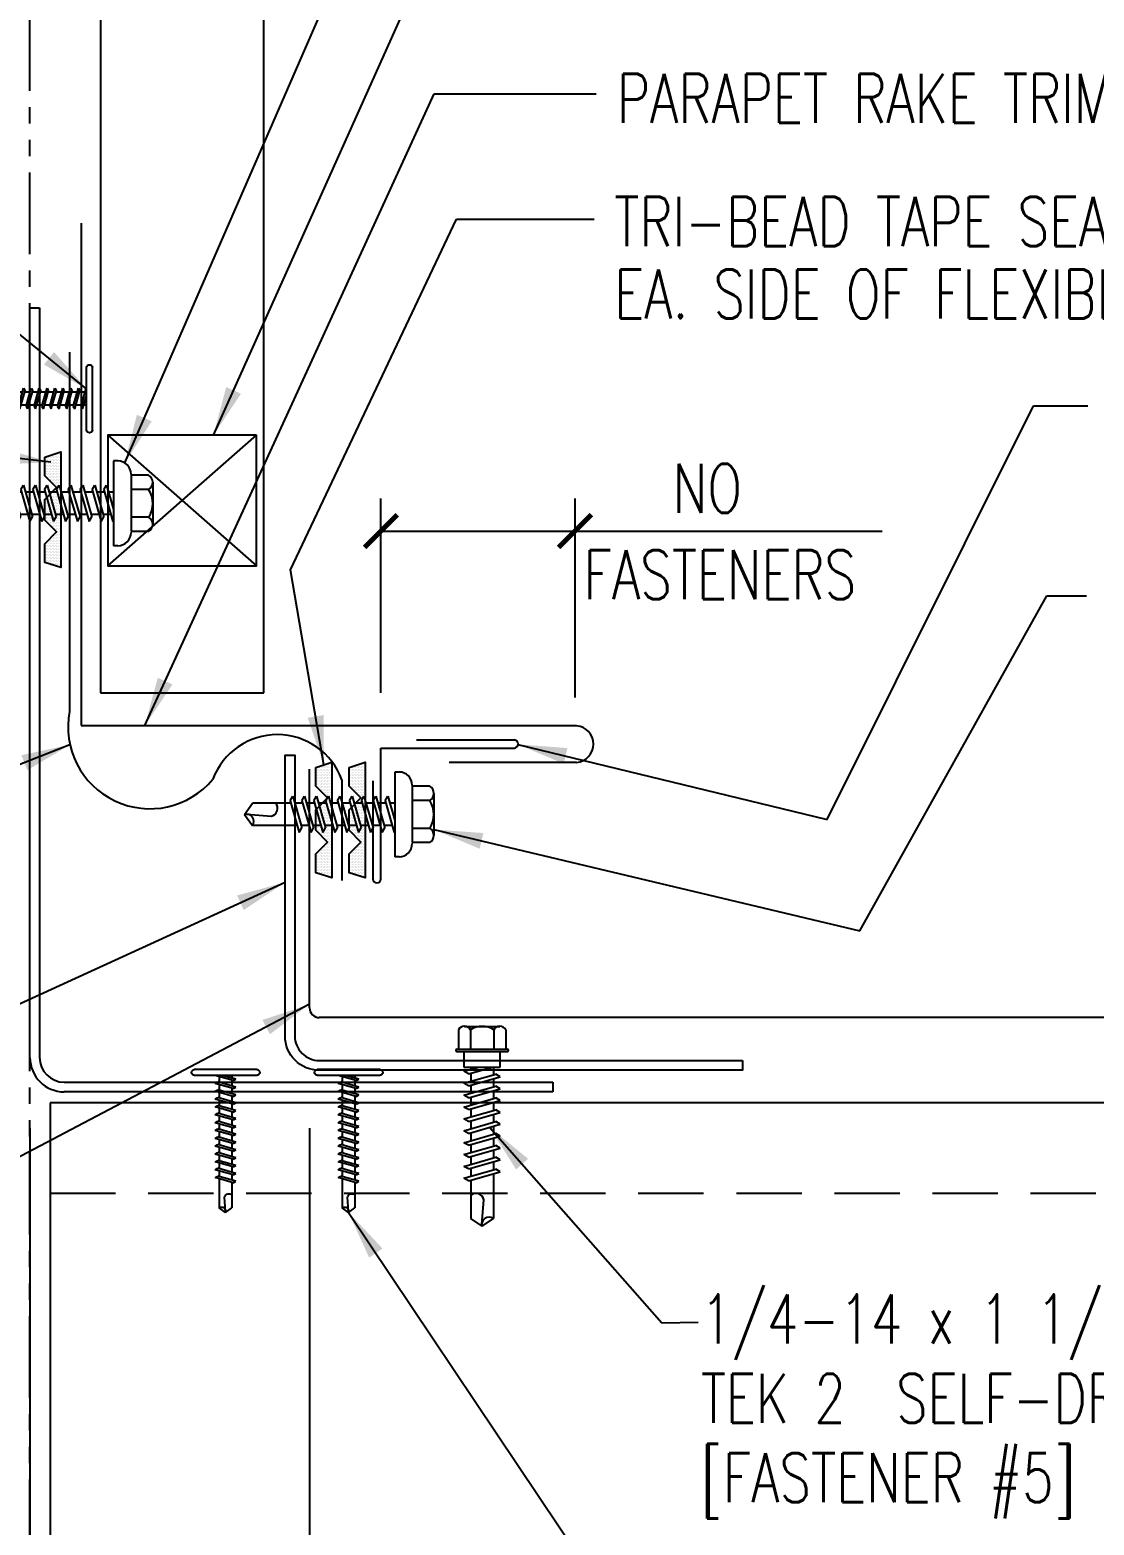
# Model space of a CAD drawing. Header units: inches. Extents: x 6.7 to 40.7, y 11.7 to 39.1.
# Drawn here: x 15.51 to 23.66, y 18.24 to 29.68 of the extents above; entities that cross this region are included whole.
import ezdxf

# ---------------------------------------------------------------- set-up
doc = ezdxf.new("R2010")
doc.units = ezdxf.units.IN
doc.header["$MEASUREMENT"] = 0
doc.linetypes.add('HIDDEN', pattern=[0.375, 0.25, -0.125])
doc.linetypes.add('PHANTOM', pattern=[2.5, 1.25, -0.25, 0.25, -0.25, 0.25, -0.25])
for name, color, linetype in [('CLO', 3, 'Continuous'), ('FASTENER', 9, 'Continuous'), ('MEMBRANE', 7, 'Continuous'), ('PANEL', 11, 'Continuous'), ('STLA', 10, 'Continuous'), ('TAPE', 8, 'Continuous'), ('TEXT', 2, 'Continuous'), ('TRIM', 6, 'Continuous')]:
    doc.layers.add(name, color=color, linetype=linetype)
doc.styles.add('TEXT1', font='ROMANS.shx', dxfattribs={"width": 0.75, "height": 0.375})
doc.dimstyles.new('DETAIL$7', dxfattribs={"dimscale": 4, "dimtxt": 0.09375, "dimasz": 0.09375, "dimexe": 0.0625, "dimexo": 0.125, "dimgap": 0.0625, "dimtad": 1, "dimdec": 4, "dimzin": 3, "dimdsep": 46, "dimlunit": 4, "dimtxsty": 'TEXT1', "dimblk": 'ARCHTICK', "dimcen": 0.0625, "dimclrd": 7, "dimclre": 7, "dimclrt": 2, "dimadec": 0, "dimazin": 0, "dimtfac": 0.59375, "dimtdec": 4, "dimtmove": 2, "dimatfit": 3, "dimfxl": 0, "dimfrac": 2, "dimtolj": 1, "dimtzin": 3, "dimarcsym": 0})

# ---------------------------------------------------------------- blocks, each defined once
blk = doc.blocks.new('*X2')
at = {"color": 0}
for p, q in [((-0.434, 0.135), (-0.434, 0.135)), ((-0.434, 0.123), (-0.434, 0.123)), ((-0.422, 0.141), (-0.422, 0.141)), ((-0.422, 0.129), (-0.422, 0.129)), ((-0.422, 0.117), (-0.422, 0.117)), ((-0.41, 0.135), (-0.41, 0.135)), ((-0.41, 0.123), (-0.41, 0.123)), ((-0.398, 0.141), (-0.398, 0.141)), ((-0.398, 0.129), (-0.398, 0.129)), ((-0.398, 0.117), (-0.398, 0.117)), ((-0.387, 0.135), (-0.387, 0.135)), ((-0.387, 0.123), (-0.387, 0.123)), ((-0.375, 0.141), (-0.375, 0.141)), ((-0.375, 0.129), (-0.375, 0.129)), ((-0.375, 0.117), (-0.375, 0.117)), ((-0.363, 0.135), (-0.363, 0.135)), ((-0.363, 0.123), (-0.363, 0.123)), ((-0.352, 0.141), (-0.352, 0.141)), ((-0.352, 0.129), (-0.352, 0.129)), ((-0.352, 0.117), (-0.352, 0.117)), ((-0.34, 0.135), (-0.34, 0.135)), ((-0.34, 0.123), (-0.34, 0.123)), ((-0.328, 0.141), (-0.328, 0.141)), ((-0.328, 0.129), (-0.328, 0.129)), ((-0.328, 0.117), (-0.328, 0.117)), ((-0.316, 0.135), (-0.316, 0.135)), ((-0.316, 0.123), (-0.316, 0.123)), ((-0.305, 0.141), (-0.305, 0.141)), ((-0.305, 0.129), (-0.305, 0.129)), ((-0.305, 0.117), (-0.305, 0.117)), ((-0.293, 0.135), (-0.293, 0.135)), ((-0.293, 0.123), (-0.293, 0.123)), ((-0.281, 0.141), (-0.281, 0.141)), ((-0.281, 0.129), (-0.281, 0.129)), ((-0.281, 0.117), (-0.281, 0.117)), ((-0.27, 0.135), (-0.27, 0.135)), ((-0.27, 0.123), (-0.27, 0.123)), ((-0.258, 0.141), (-0.258, 0.141)), ((-0.258, 0.129), (-0.258, 0.129)), ((-0.258, 0.117), (-0.258, 0.117)), ((-0.246, 0.135), (-0.246, 0.135)), ((-0.246, 0.123), (-0.246, 0.123)), ((-0.234, 0.141), (-0.234, 0.141)), ((-0.234, 0.129), (-0.234, 0.129)), ((-0.234, 0.117), (-0.234, 0.117)), ((-0.223, 0.135), (-0.223, 0.135)), ((-0.223, 0.123), (-0.223, 0.123)), ((-0.211, 0.141), (-0.211, 0.141)), ((-0.211, 0.129), (-0.211, 0.129)), ((-0.211, 0.117), (-0.211, 0.117)), ((-0.199, 0.135), (-0.199, 0.135)), ((-0.199, 0.123), (-0.199, 0.123)), ((-0.188, 0.141), (-0.188, 0.141)), ((-0.188, 0.129), (-0.188, 0.129)), ((-0.188, 0.117), (-0.188, 0.117)), ((-0.176, 0.135), (-0.176, 0.135)), ((-0.176, 0.123), (-0.176, 0.123)), ((-0.164, 0.141), (-0.164, 0.141)), ((-0.164, 0.129), (-0.164, 0.129)), ((-0.164, 0.117), (-0.164, 0.117)), ((-0.152, 0.135), (-0.152, 0.135)), ((-0.152, 0.123), (-0.152, 0.123)), ((-0.141, 0.141), (-0.141, 0.141)), ((-0.141, 0.129), (-0.141, 0.129)), ((-0.141, 0.117), (-0.141, 0.117)), ((-0.129, 0.135), (-0.129, 0.135)), ((-0.129, 0.123), (-0.129, 0.123)), ((-0.117, 0.141), (-0.117, 0.141)), ((-0.117, 0.129), (-0.117, 0.129)), ((-0.117, 0.117), (-0.117, 0.117)), ((-0.105, 0.135), (-0.105, 0.135)), ((-0.105, 0.123), (-0.105, 0.123)), ((-0.094, 0.141), (-0.094, 0.141)), ((-0.094, 0.129), (-0.094, 0.129)), ((-0.094, 0.117), (-0.094, 0.117)), ((-0.082, 0.135), (-0.082, 0.135)), ((-0.082, 0.123), (-0.082, 0.123)), ((-0.07, 0.141), (-0.07, 0.141)), ((-0.07, 0.129), (-0.07, 0.129)), ((-0.07, 0.117), (-0.07, 0.117)), ((-0.059, 0.135), (-0.059, 0.135)), ((-0.059, 0.123), (-0.059, 0.123)), ((-0.047, 0.141), (-0.047, 0.141)), ((-0.047, 0.129), (-0.047, 0.129)), ((-0.047, 0.117), (-0.047, 0.117)), ((-0.035, 0.135), (-0.035, 0.135)), ((-0.035, 0.123), (-0.035, 0.123)), ((-0.023, 0.141), (-0.023, 0.141)), ((-0.023, 0.129), (-0.023, 0.129)), ((-0.023, 0.117), (-0.023, 0.117)), ((-0.012, 0.135), (-0.012, 0.135)), ((-0.012, 0.123), (-0.012, 0.123)), ((0, 0.141), (0, 0.141)), ((0, 0.129), (0, 0.129)), ((0, 0.117), (0, 0.117)), ((0.012, 0.135), (0.012, 0.135)), ((0.012, 0.123), (0.012, 0.123)), ((0.023, 0.141), (0.023, 0.141)), ((0.023, 0.129), (0.023, 0.129)), ((0.023, 0.117), (0.023, 0.117)), ((0.035, 0.135), (0.035, 0.135)), ((0.035, 0.123), (0.035, 0.123)), ((0.047, 0.141), (0.047, 0.141)), ((0.047, 0.129), (0.047, 0.129)), ((0.047, 0.117), (0.047, 0.117)), ((0.059, 0.135), (0.059, 0.135)), ((0.059, 0.123), (0.059, 0.123)), ((0.07, 0.141), (0.07, 0.141)), ((0.07, 0.129), (0.07, 0.129)), ((0.07, 0.117), (0.07, 0.117)), ((0.082, 0.135), (0.082, 0.135)), ((0.082, 0.123), (0.082, 0.123)), ((0.094, 0.141), (0.094, 0.141)), ((0.094, 0.129), (0.094, 0.129)), ((0.094, 0.117), (0.094, 0.117)), ((0.105, 0.135), (0.105, 0.135)), ((0.105, 0.123), (0.105, 0.123)), ((0.117, 0.141), (0.117, 0.141)), ((0.117, 0.129), (0.117, 0.129)), ((0.117, 0.117), (0.117, 0.117)), ((0.129, 0.135), (0.129, 0.135)), ((0.129, 0.123), (0.129, 0.123)), ((0.141, 0.141), (0.141, 0.141)), ((0.141, 0.129), (0.141, 0.129)), ((0.141, 0.117), (0.141, 0.117)), ((0.152, 0.135), (0.152, 0.135)), ((0.152, 0.123), (0.152, 0.123)), ((0.164, 0.141), (0.164, 0.141)), ((0.164, 0.129), (0.164, 0.129)), ((0.164, 0.117), (0.164, 0.117)), ((0.176, 0.135), (0.176, 0.135)), ((0.176, 0.123), (0.176, 0.123)), ((0.188, 0.141), (0.188, 0.141)), ((0.188, 0.129), (0.188, 0.129)), ((0.188, 0.117), (0.188, 0.117)), ((0.199, 0.135), (0.199, 0.135)), ((0.199, 0.123), (0.199, 0.123)), ((0.211, 0.141), (0.211, 0.141)), ((0.211, 0.129), (0.211, 0.129)), ((0.211, 0.117), (0.211, 0.117)), ((0.223, 0.135), (0.223, 0.135)), ((0.223, 0.123), (0.223, 0.123)), ((0.234, 0.141), (0.234, 0.141)), ((0.234, 0.129), (0.234, 0.129)), ((0.234, 0.117), (0.234, 0.117)), ((0.246, 0.135), (0.246, 0.135)), ((0.246, 0.123), (0.246, 0.123)), ((0.258, 0.141), (0.258, 0.141)), ((0.258, 0.129), (0.258, 0.129)), ((0.258, 0.117), (0.258, 0.117)), ((0.27, 0.135), (0.27, 0.135)), ((0.27, 0.123), (0.27, 0.123)), ((0.281, 0.141), (0.281, 0.141)), ((0.281, 0.129), (0.281, 0.129)), ((0.281, 0.117), (0.281, 0.117)), ((0.293, 0.135), (0.293, 0.135)), ((0.293, 0.123), (0.293, 0.123)), ((0.305, 0.141), (0.305, 0.141)), ((0.305, 0.129), (0.305, 0.129)), ((0.305, 0.117), (0.305, 0.117)), ((0.316, 0.135), (0.316, 0.135)), ((0.316, 0.123), (0.316, 0.123)), ((0.328, 0.141), (0.328, 0.141)), ((0.328, 0.129), (0.328, 0.129)), ((0.328, 0.117), (0.328, 0.117)), ((0.34, 0.135), (0.34, 0.135)), ((0.34, 0.123), (0.34, 0.123)), ((0.352, 0.141), (0.352, 0.141)), ((0.352, 0.129), (0.352, 0.129)), ((0.352, 0.117), (0.352, 0.117)), ((0.363, 0.135), (0.363, 0.135)), ((0.363, 0.123), (0.363, 0.123)), ((0.375, 0.141), (0.375, 0.141)), ((0.375, 0.129), (0.375, 0.129)), ((0.375, 0.117), (0.375, 0.117)), ((0.387, 0.135), (0.387, 0.135)), ((0.387, 0.123), (0.387, 0.123)), ((0.398, 0.141), (0.398, 0.141)), ((0.398, 0.129), (0.398, 0.129)), ((0.398, 0.117), (0.398, 0.117)), ((0.41, 0.135), (0.41, 0.135)), ((0.41, 0.123), (0.41, 0.123)), ((0.422, 0.141), (0.422, 0.141)), ((0.422, 0.129), (0.422, 0.129)), ((0.422, 0.117), (0.422, 0.117)), ((0.434, 0.135), (0.434, 0.135)), ((0.434, 0.123), (0.434, 0.123)), ((-0.422, 0.105), (-0.422, 0.105)), ((-0.422, 0.094), (-0.422, 0.094)), ((-0.422, 0.082), (-0.422, 0.082)), ((-0.41, 0.111), (-0.41, 0.111)), ((-0.41, 0.1), (-0.41, 0.1)), ((-0.41, 0.088), (-0.41, 0.088)), ((-0.41, 0.076), (-0.41, 0.076)), ((-0.41, 0.064), (-0.41, 0.064)), ((-0.41, 0.053), (-0.41, 0.053)), ((-0.41, 0.041), (-0.41, 0.041)), ((-0.398, 0.105), (-0.398, 0.105)), ((-0.398, 0.094), (-0.398, 0.094)), ((-0.398, 0.082), (-0.398, 0.082)), ((-0.398, 0.07), (-0.398, 0.07)), ((-0.398, 0.059), (-0.398, 0.059)), ((-0.398, 0.047), (-0.398, 0.047)), ((-0.398, 0.035), (-0.398, 0.035)), ((-0.398, 0.023), (-0.398, 0.023)), ((-0.387, 0.111), (-0.387, 0.111)), ((-0.387, 0.1), (-0.387, 0.1)), ((-0.387, 0.088), (-0.387, 0.088)), ((-0.387, 0.076), (-0.387, 0.076)), ((-0.387, 0.064), (-0.387, 0.064)), ((-0.387, 0.053), (-0.387, 0.053)), ((-0.387, 0.041), (-0.387, 0.041)), ((-0.387, 0.029), (-0.387, 0.029)), ((-0.375, 0.105), (-0.375, 0.105)), ((-0.375, 0.094), (-0.375, 0.094)), ((-0.375, 0.082), (-0.375, 0.082)), ((-0.375, 0.07), (-0.375, 0.07)), ((-0.375, 0.059), (-0.375, 0.059)), ((-0.375, 0.047), (-0.375, 0.047)), ((-0.375, 0.035), (-0.375, 0.035)), ((-0.375, 0.023), (-0.375, 0.023)), ((-0.363, 0.111), (-0.363, 0.111)), ((-0.363, 0.1), (-0.363, 0.1)), ((-0.363, 0.088), (-0.363, 0.088)), ((-0.363, 0.076), (-0.363, 0.076)), ((-0.363, 0.064), (-0.363, 0.064)), ((-0.363, 0.053), (-0.363, 0.053)), ((-0.363, 0.041), (-0.363, 0.041)), ((-0.363, 0.029), (-0.363, 0.029)), ((-0.352, 0.105), (-0.352, 0.105)), ((-0.352, 0.094), (-0.352, 0.094)), ((-0.352, 0.082), (-0.352, 0.082)), ((-0.352, 0.07), (-0.352, 0.07)), ((-0.352, 0.059), (-0.352, 0.059)), ((-0.352, 0.047), (-0.352, 0.047)), ((-0.352, 0.035), (-0.352, 0.035)), ((-0.352, 0.023), (-0.352, 0.023)), ((-0.34, 0.111), (-0.34, 0.111)), ((-0.34, 0.1), (-0.34, 0.1)), ((-0.34, 0.088), (-0.34, 0.088)), ((-0.34, 0.076), (-0.34, 0.076)), ((-0.34, 0.064), (-0.34, 0.064)), ((-0.34, 0.053), (-0.34, 0.053)), ((-0.34, 0.041), (-0.34, 0.041)), ((-0.34, 0.029), (-0.34, 0.029)), ((-0.328, 0.105), (-0.328, 0.105)), ((-0.328, 0.094), (-0.328, 0.094)), ((-0.328, 0.082), (-0.328, 0.082)), ((-0.328, 0.07), (-0.328, 0.07)), ((-0.328, 0.059), (-0.328, 0.059)), ((-0.328, 0.047), (-0.328, 0.047)), ((-0.328, 0.035), (-0.328, 0.035)), ((-0.328, 0.023), (-0.328, 0.023)), ((-0.316, 0.111), (-0.316, 0.111)), ((-0.316, 0.1), (-0.316, 0.1)), ((-0.316, 0.088), (-0.316, 0.088)), ((-0.316, 0.076), (-0.316, 0.076)), ((-0.316, 0.064), (-0.316, 0.064)), ((-0.316, 0.053), (-0.316, 0.053)), ((-0.316, 0.041), (-0.316, 0.041)), ((-0.316, 0.029), (-0.316, 0.029)), ((-0.305, 0.105), (-0.305, 0.105)), ((-0.305, 0.094), (-0.305, 0.094)), ((-0.305, 0.082), (-0.305, 0.082)), ((-0.305, 0.07), (-0.305, 0.07)), ((-0.305, 0.059), (-0.305, 0.059)), ((-0.305, 0.047), (-0.305, 0.047)), ((-0.305, 0.035), (-0.305, 0.035)), ((-0.305, 0.023), (-0.305, 0.023)), ((-0.293, 0.111), (-0.293, 0.111)), ((-0.293, 0.1), (-0.293, 0.1)), ((-0.293, 0.088), (-0.293, 0.088)), ((-0.293, 0.076), (-0.293, 0.076)), ((-0.293, 0.064), (-0.293, 0.064)), ((-0.293, 0.053), (-0.293, 0.053)), ((-0.293, 0.041), (-0.293, 0.041)), ((-0.293, 0.029), (-0.293, 0.029)), ((-0.281, 0.105), (-0.281, 0.105)), ((-0.281, 0.094), (-0.281, 0.094)), ((-0.281, 0.082), (-0.281, 0.082)), ((-0.281, 0.07), (-0.281, 0.07)), ((-0.281, 0.059), (-0.281, 0.059)), ((-0.281, 0.047), (-0.281, 0.047)), ((-0.281, 0.035), (-0.281, 0.035)), ((-0.281, 0.023), (-0.281, 0.023)), ((-0.27, 0.111), (-0.27, 0.111)), ((-0.27, 0.1), (-0.27, 0.1)), ((-0.27, 0.088), (-0.27, 0.088)), ((-0.27, 0.076), (-0.27, 0.076)), ((-0.27, 0.064), (-0.27, 0.064)), ((-0.27, 0.053), (-0.27, 0.053)), ((-0.27, 0.041), (-0.27, 0.041)), ((-0.27, 0.029), (-0.27, 0.029)), ((-0.258, 0.105), (-0.258, 0.105)), ((-0.258, 0.094), (-0.258, 0.094)), ((-0.258, 0.082), (-0.258, 0.082)), ((-0.258, 0.07), (-0.258, 0.07)), ((-0.258, 0.059), (-0.258, 0.059)), ((-0.258, 0.047), (-0.258, 0.047)), ((-0.258, 0.035), (-0.258, 0.035)), ((-0.258, 0.023), (-0.258, 0.023)), ((-0.246, 0.111), (-0.246, 0.111)), ((-0.246, 0.1), (-0.246, 0.1)), ((-0.246, 0.088), (-0.246, 0.088)), ((-0.246, 0.076), (-0.246, 0.076)), ((-0.246, 0.064), (-0.246, 0.064)), ((-0.246, 0.053), (-0.246, 0.053)), ((-0.246, 0.041), (-0.246, 0.041)), ((-0.234, 0.105), (-0.234, 0.105)), ((-0.234, 0.094), (-0.234, 0.094)), ((-0.234, 0.082), (-0.234, 0.082)), ((-0.234, 0.07), (-0.234, 0.07)), ((-0.234, 0.059), (-0.234, 0.059)), ((-0.234, 0.047), (-0.234, 0.047)), ((-0.223, 0.111), (-0.223, 0.111)), ((-0.223, 0.1), (-0.223, 0.1)), ((-0.223, 0.088), (-0.223, 0.088)), ((-0.223, 0.076), (-0.223, 0.076)), ((-0.223, 0.064), (-0.223, 0.064)), ((-0.211, 0.105), (-0.211, 0.105)), ((-0.211, 0.094), (-0.211, 0.094)), ((-0.211, 0.082), (-0.211, 0.082)), ((-0.211, 0.07), (-0.211, 0.07)), ((-0.199, 0.111), (-0.199, 0.111)), ((-0.199, 0.1), (-0.199, 0.1)), ((-0.199, 0.088), (-0.199, 0.088)), ((-0.188, 0.105), (-0.188, 0.105)), ((-0.188, 0.094), (-0.188, 0.094)), ((-0.176, 0.111), (-0.176, 0.111)), ((-0.164, 0.105), (-0.164, 0.105)), ((-0.152, 0.111), (-0.152, 0.111)), ((-0.152, 0.1), (-0.152, 0.1)), ((-0.141, 0.105), (-0.141, 0.105)), ((-0.141, 0.094), (-0.141, 0.094)), ((-0.141, 0.082), (-0.141, 0.082)), ((-0.129, 0.111), (-0.129, 0.111)), ((-0.129, 0.1), (-0.129, 0.1)), ((-0.129, 0.088), (-0.129, 0.088)), ((-0.129, 0.076), (-0.129, 0.076)), ((-0.117, 0.105), (-0.117, 0.105)), ((-0.117, 0.094), (-0.117, 0.094)), ((-0.117, 0.082), (-0.117, 0.082)), ((-0.117, 0.07), (-0.117, 0.07)), ((-0.117, 0.059), (-0.117, 0.059)), ((-0.105, 0.111), (-0.105, 0.111)), ((-0.105, 0.1), (-0.105, 0.1)), ((-0.105, 0.088), (-0.105, 0.088)), ((-0.105, 0.076), (-0.105, 0.076)), ((-0.105, 0.064), (-0.105, 0.064)), ((-0.105, 0.053), (-0.105, 0.053)), ((-0.094, 0.105), (-0.094, 0.105)), ((-0.094, 0.094), (-0.094, 0.094)), ((-0.094, 0.082), (-0.094, 0.082)), ((-0.094, 0.07), (-0.094, 0.07)), ((-0.094, 0.059), (-0.094, 0.059)), ((-0.094, 0.047), (-0.094, 0.047)), ((-0.094, 0.035), (-0.094, 0.035)), ((-0.082, 0.111), (-0.082, 0.111)), ((-0.082, 0.1), (-0.082, 0.1)), ((-0.082, 0.088), (-0.082, 0.088)), ((-0.082, 0.076), (-0.082, 0.076)), ((-0.082, 0.064), (-0.082, 0.064)), ((-0.082, 0.053), (-0.082, 0.053)), ((-0.082, 0.041), (-0.082, 0.041)), ((-0.082, 0.029), (-0.082, 0.029)), ((-0.07, 0.105), (-0.07, 0.105)), ((-0.07, 0.094), (-0.07, 0.094)), ((-0.07, 0.082), (-0.07, 0.082)), ((-0.07, 0.07), (-0.07, 0.07)), ((-0.07, 0.059), (-0.07, 0.059)), ((-0.07, 0.047), (-0.07, 0.047)), ((-0.07, 0.035), (-0.07, 0.035)), ((-0.07, 0.023), (-0.07, 0.023)), ((-0.059, 0.111), (-0.059, 0.111)), ((-0.059, 0.1), (-0.059, 0.1)), ((-0.059, 0.088), (-0.059, 0.088)), ((-0.059, 0.076), (-0.059, 0.076)), ((-0.059, 0.064), (-0.059, 0.064)), ((-0.059, 0.053), (-0.059, 0.053)), ((-0.059, 0.041), (-0.059, 0.041)), ((-0.059, 0.029), (-0.059, 0.029)), ((-0.047, 0.105), (-0.047, 0.105)), ((-0.047, 0.094), (-0.047, 0.094)), ((-0.047, 0.082), (-0.047, 0.082)), ((-0.047, 0.07), (-0.047, 0.07)), ((-0.047, 0.059), (-0.047, 0.059)), ((-0.047, 0.047), (-0.047, 0.047)), ((-0.047, 0.035), (-0.047, 0.035)), ((-0.047, 0.023), (-0.047, 0.023)), ((-0.035, 0.111), (-0.035, 0.111)), ((-0.035, 0.1), (-0.035, 0.1)), ((-0.035, 0.088), (-0.035, 0.088)), ((-0.035, 0.076), (-0.035, 0.076)), ((-0.035, 0.064), (-0.035, 0.064)), ((-0.035, 0.053), (-0.035, 0.053)), ((-0.035, 0.041), (-0.035, 0.041)), ((-0.035, 0.029), (-0.035, 0.029)), ((-0.023, 0.105), (-0.023, 0.105)), ((-0.023, 0.094), (-0.023, 0.094)), ((-0.023, 0.082), (-0.023, 0.082)), ((-0.023, 0.07), (-0.023, 0.07)), ((-0.023, 0.059), (-0.023, 0.059)), ((-0.023, 0.047), (-0.023, 0.047)), ((-0.023, 0.035), (-0.023, 0.035)), ((-0.023, 0.023), (-0.023, 0.023)), ((-0.012, 0.111), (-0.012, 0.111)), ((-0.012, 0.1), (-0.012, 0.1)), ((-0.012, 0.088), (-0.012, 0.088)), ((-0.012, 0.076), (-0.012, 0.076)), ((-0.012, 0.064), (-0.012, 0.064)), ((-0.012, 0.053), (-0.012, 0.053)), ((-0.012, 0.041), (-0.012, 0.041)), ((-0.012, 0.029), (-0.012, 0.029)), ((0, 0.105), (0, 0.105)), ((0, 0.094), (0, 0.094)), ((0, 0.082), (0, 0.082)), ((0, 0.07), (0, 0.07)), ((0, 0.059), (0, 0.059)), ((0, 0.047), (0, 0.047)), ((0, 0.035), (0, 0.035)), ((0, 0.023), (0, 0.023)), ((0.012, 0.111), (0.012, 0.111)), ((0.012, 0.1), (0.012, 0.1)), ((0.012, 0.088), (0.012, 0.088)), ((0.012, 0.076), (0.012, 0.076)), ((0.012, 0.064), (0.012, 0.064)), ((0.012, 0.053), (0.012, 0.053)), ((0.012, 0.041), (0.012, 0.041)), ((0.012, 0.029), (0.012, 0.029)), ((0.023, 0.105), (0.023, 0.105)), ((0.023, 0.094), (0.023, 0.094)), ((0.023, 0.082), (0.023, 0.082)), ((0.023, 0.07), (0.023, 0.07)), ((0.023, 0.059), (0.023, 0.059)), ((0.023, 0.047), (0.023, 0.047)), ((0.023, 0.035), (0.023, 0.035)), ((0.023, 0.023), (0.023, 0.023)), ((0.035, 0.111), (0.035, 0.111)), ((0.035, 0.1), (0.035, 0.1)), ((0.035, 0.088), (0.035, 0.088)), ((0.035, 0.076), (0.035, 0.076)), ((0.035, 0.064), (0.035, 0.064)), ((0.035, 0.053), (0.035, 0.053)), ((0.035, 0.041), (0.035, 0.041)), ((0.035, 0.029), (0.035, 0.029)), ((0.047, 0.105), (0.047, 0.105)), ((0.047, 0.094), (0.047, 0.094)), ((0.047, 0.082), (0.047, 0.082)), ((0.047, 0.07), (0.047, 0.07)), ((0.047, 0.059), (0.047, 0.059)), ((0.047, 0.047), (0.047, 0.047)), ((0.047, 0.035), (0.047, 0.035)), ((0.047, 0.023), (0.047, 0.023)), ((0.059, 0.111), (0.059, 0.111)), ((0.059, 0.1), (0.059, 0.1)), ((0.059, 0.088), (0.059, 0.088)), ((0.059, 0.076), (0.059, 0.076)), ((0.059, 0.064), (0.059, 0.064)), ((0.059, 0.053), (0.059, 0.053)), ((0.059, 0.041), (0.059, 0.041)), ((0.059, 0.029), (0.059, 0.029)), ((0.07, 0.105), (0.07, 0.105)), ((0.07, 0.094), (0.07, 0.094)), ((0.07, 0.082), (0.07, 0.082)), ((0.07, 0.07), (0.07, 0.07)), ((0.07, 0.059), (0.07, 0.059)), ((0.07, 0.047), (0.07, 0.047)), ((0.07, 0.035), (0.07, 0.035)), ((0.07, 0.023), (0.07, 0.023)), ((0.082, 0.111), (0.082, 0.111)), ((0.082, 0.1), (0.082, 0.1)), ((0.082, 0.088), (0.082, 0.088)), ((0.082, 0.076), (0.082, 0.076)), ((0.082, 0.064), (0.082, 0.064)), ((0.082, 0.053), (0.082, 0.053)), ((0.082, 0.041), (0.082, 0.041)), ((0.082, 0.029), (0.082, 0.029)), ((0.094, 0.105), (0.094, 0.105)), ((0.094, 0.094), (0.094, 0.094)), ((0.094, 0.082), (0.094, 0.082)), ((0.094, 0.07), (0.094, 0.07)), ((0.094, 0.059), (0.094, 0.059)), ((0.094, 0.047), (0.094, 0.047)), ((0.094, 0.035), (0.094, 0.035)), ((0.105, 0.111), (0.105, 0.111)), ((0.105, 0.1), (0.105, 0.1)), ((0.105, 0.088), (0.105, 0.088)), ((0.105, 0.076), (0.105, 0.076)), ((0.105, 0.064), (0.105, 0.064)), ((0.105, 0.053), (0.105, 0.053)), ((0.117, 0.105), (0.117, 0.105)), ((0.117, 0.094), (0.117, 0.094)), ((0.117, 0.082), (0.117, 0.082)), ((0.117, 0.07), (0.117, 0.07)), ((0.117, 0.059), (0.117, 0.059)), ((0.129, 0.111), (0.129, 0.111)), ((0.129, 0.1), (0.129, 0.1)), ((0.129, 0.088), (0.129, 0.088)), ((0.129, 0.076), (0.129, 0.076)), ((0.141, 0.105), (0.141, 0.105)), ((0.141, 0.094), (0.141, 0.094)), ((0.141, 0.082), (0.141, 0.082)), ((0.152, 0.111), (0.152, 0.111)), ((0.152, 0.1), (0.152, 0.1)), ((0.164, 0.105), (0.164, 0.105)), ((0.176, 0.111), (0.176, 0.111)), ((0.188, 0.105), (0.188, 0.105)), ((0.188, 0.094), (0.188, 0.094)), ((0.199, 0.111), (0.199, 0.111)), ((0.199, 0.1), (0.199, 0.1)), ((0.199, 0.088), (0.199, 0.088)), ((0.211, 0.105), (0.211, 0.105)), ((0.211, 0.094), (0.211, 0.094)), ((0.211, 0.082), (0.211, 0.082)), ((0.211, 0.07), (0.211, 0.07)), ((0.223, 0.111), (0.223, 0.111)), ((0.223, 0.1), (0.223, 0.1)), ((0.223, 0.088), (0.223, 0.088)), ((0.223, 0.076), (0.223, 0.076)), ((0.223, 0.064), (0.223, 0.064)), ((0.234, 0.105), (0.234, 0.105)), ((0.234, 0.094), (0.234, 0.094)), ((0.234, 0.082), (0.234, 0.082)), ((0.234, 0.07), (0.234, 0.07)), ((0.234, 0.059), (0.234, 0.059)), ((0.234, 0.047), (0.234, 0.047)), ((0.246, 0.111), (0.246, 0.111)), ((0.246, 0.1), (0.246, 0.1)), ((0.246, 0.088), (0.246, 0.088)), ((0.246, 0.076), (0.246, 0.076)), ((0.246, 0.064), (0.246, 0.064)), ((0.246, 0.053), (0.246, 0.053)), ((0.246, 0.041), (0.246, 0.041)), ((0.258, 0.105), (0.258, 0.105)), ((0.258, 0.094), (0.258, 0.094)), ((0.258, 0.082), (0.258, 0.082)), ((0.258, 0.07), (0.258, 0.07)), ((0.258, 0.059), (0.258, 0.059)), ((0.258, 0.047), (0.258, 0.047)), ((0.258, 0.035), (0.258, 0.035)), ((0.258, 0.023), (0.258, 0.023)), ((0.27, 0.111), (0.27, 0.111)), ((0.27, 0.1), (0.27, 0.1)), ((0.27, 0.088), (0.27, 0.088)), ((0.27, 0.076), (0.27, 0.076)), ((0.27, 0.064), (0.27, 0.064)), ((0.27, 0.053), (0.27, 0.053)), ((0.27, 0.041), (0.27, 0.041)), ((0.27, 0.029), (0.27, 0.029)), ((0.281, 0.105), (0.281, 0.105)), ((0.281, 0.094), (0.281, 0.094)), ((0.281, 0.082), (0.281, 0.082)), ((0.281, 0.07), (0.281, 0.07)), ((0.281, 0.059), (0.281, 0.059)), ((0.281, 0.047), (0.281, 0.047)), ((0.281, 0.035), (0.281, 0.035)), ((0.281, 0.023), (0.281, 0.023)), ((0.293, 0.111), (0.293, 0.111)), ((0.293, 0.1), (0.293, 0.1)), ((0.293, 0.088), (0.293, 0.088)), ((0.293, 0.076), (0.293, 0.076)), ((0.293, 0.064), (0.293, 0.064)), ((0.293, 0.053), (0.293, 0.053)), ((0.293, 0.041), (0.293, 0.041)), ((0.293, 0.029), (0.293, 0.029)), ((0.305, 0.105), (0.305, 0.105)), ((0.305, 0.094), (0.305, 0.094)), ((0.305, 0.082), (0.305, 0.082)), ((0.305, 0.07), (0.305, 0.07)), ((0.305, 0.059), (0.305, 0.059)), ((0.305, 0.047), (0.305, 0.047)), ((0.305, 0.035), (0.305, 0.035)), ((0.305, 0.023), (0.305, 0.023)), ((0.316, 0.111), (0.316, 0.111)), ((0.316, 0.1), (0.316, 0.1)), ((0.316, 0.088), (0.316, 0.088)), ((0.316, 0.076), (0.316, 0.076)), ((0.316, 0.064), (0.316, 0.064)), ((0.316, 0.053), (0.316, 0.053)), ((0.316, 0.041), (0.316, 0.041)), ((0.316, 0.029), (0.316, 0.029)), ((0.328, 0.105), (0.328, 0.105)), ((0.328, 0.094), (0.328, 0.094)), ((0.328, 0.082), (0.328, 0.082)), ((0.328, 0.07), (0.328, 0.07)), ((0.328, 0.059), (0.328, 0.059)), ((0.328, 0.047), (0.328, 0.047)), ((0.328, 0.035), (0.328, 0.035)), ((0.328, 0.023), (0.328, 0.023)), ((0.34, 0.111), (0.34, 0.111)), ((0.34, 0.1), (0.34, 0.1)), ((0.34, 0.088), (0.34, 0.088)), ((0.34, 0.076), (0.34, 0.076)), ((0.34, 0.064), (0.34, 0.064)), ((0.34, 0.053), (0.34, 0.053)), ((0.34, 0.041), (0.34, 0.041)), ((0.34, 0.029), (0.34, 0.029)), ((0.352, 0.105), (0.352, 0.105)), ((0.352, 0.094), (0.352, 0.094)), ((0.352, 0.082), (0.352, 0.082)), ((0.352, 0.07), (0.352, 0.07)), ((0.352, 0.059), (0.352, 0.059)), ((0.352, 0.047), (0.352, 0.047)), ((0.352, 0.035), (0.352, 0.035)), ((0.352, 0.023), (0.352, 0.023)), ((0.363, 0.111), (0.363, 0.111)), ((0.363, 0.1), (0.363, 0.1)), ((0.363, 0.088), (0.363, 0.088)), ((0.363, 0.076), (0.363, 0.076)), ((0.363, 0.064), (0.363, 0.064)), ((0.363, 0.053), (0.363, 0.053)), ((0.363, 0.041), (0.363, 0.041)), ((0.363, 0.029), (0.363, 0.029)), ((0.375, 0.105), (0.375, 0.105)), ((0.375, 0.094), (0.375, 0.094)), ((0.375, 0.082), (0.375, 0.082)), ((0.375, 0.07), (0.375, 0.07)), ((0.375, 0.059), (0.375, 0.059)), ((0.375, 0.047), (0.375, 0.047)), ((0.375, 0.035), (0.375, 0.035)), ((0.375, 0.023), (0.375, 0.023)), ((0.387, 0.111), (0.387, 0.111)), ((0.387, 0.1), (0.387, 0.1)), ((0.387, 0.088), (0.387, 0.088)), ((0.387, 0.076), (0.387, 0.076)), ((0.387, 0.064), (0.387, 0.064)), ((0.387, 0.053), (0.387, 0.053)), ((0.387, 0.041), (0.387, 0.041)), ((0.387, 0.029), (0.387, 0.029)), ((0.398, 0.105), (0.398, 0.105)), ((0.398, 0.094), (0.398, 0.094)), ((0.398, 0.082), (0.398, 0.082)), ((0.398, 0.07), (0.398, 0.07)), ((0.398, 0.059), (0.398, 0.059)), ((0.398, 0.047), (0.398, 0.047)), ((0.398, 0.035), (0.398, 0.035)), ((0.398, 0.023), (0.398, 0.023)), ((0.41, 0.111), (0.41, 0.111)), ((0.41, 0.1), (0.41, 0.1)), ((0.41, 0.088), (0.41, 0.088)), ((0.41, 0.076), (0.41, 0.076)), ((0.41, 0.064), (0.41, 0.064)), ((0.41, 0.053), (0.41, 0.053)), ((0.41, 0.041), (0.41, 0.041)), ((0.422, 0.105), (0.422, 0.105)), ((0.422, 0.094), (0.422, 0.094)), ((0.422, 0.082), (0.422, 0.082))]:
    blk.add_line(p, q, dxfattribs=at)
blk = doc.blocks.new('MB_DBTAP')
at = {"layer": 'TAPE', "color": 9}
blk.add_lwpolyline([(-0.403, 0.018), (-0.442, 0.141), (0.442, 0.141), (0.403, 0.018), (0.26, 0.018), (0.17, 0.109), (0.079, 0.018), (0, 0.018), (-0.079, 0.018), (-0.17, 0.109), (-0.26, 0.018)], close=True, dxfattribs=at)
at = {"layer": 'TAPE', "color": 251}
blk.add_blockref('*X2', (0, 0), dxfattribs=at)
blk = doc.blocks.new('MB_DW3')
at = {"layer": 'FASTENER'}
for p, q in [((-0.215, 0.305), (-0.215, 0.171)), ((-0.161, 0.337), (0.161, 0.337)), ((-0.107, 0.305), (-0.107, 0.171)), ((0.107, 0.305), (0.107, 0.171)), ((0.215, 0.305), (0.215, 0.171)), ((-0.224, 0.171), (0.215, 0.171)), ((-0.324, 0.071), (-0.324, 0.037)), ((-0.324, 0.037), (0.324, 0.037)), ((-0.139, -0.016), (0.046, 0.037)), ((-0.104, -0.036), (0.139, 0.033)), ((-0.086, 0.037), (0.086, 0.037)), ((-0.086, 0.037), (-0.086, -0.001)), ((0.086, 0.037), (0.133, 0.037)), ((0.086, 0.018), (0.086, -0.042)), ((0.139, 0.033), (0.133, 0.037)), ((0.324, 0.071), (0.324, 0.037)), ((-0.104, -0.036), (-0.139, -0.016)), ((-0.139, -0.107), (0.104, -0.038)), ((-0.104, -0.127), (-0.139, -0.107)), ((-0.104, -0.127), (0.139, -0.058)), ((-0.086, -0.031), (-0.086, -0.092)), ((0.086, -0.073), (0.086, -0.133)), ((0.139, -0.058), (0.104, -0.038)), ((-0.139, -0.198), (0.104, -0.128)), ((-0.104, -0.218), (-0.139, -0.198)), ((-0.139, -0.289), (0.104, -0.219)), ((-0.104, -0.218), (0.139, -0.149)), ((-0.086, -0.122), (-0.086, -0.183)), ((-0.086, -0.213), (-0.086, -0.274)), ((0.086, -0.164), (0.086, -0.224)), ((0.139, -0.149), (0.104, -0.128)), ((0.139, -0.239), (0.104, -0.219)), ((-0.104, -0.309), (-0.139, -0.289)), ((-0.139, -0.38), (0.104, -0.31)), ((-0.104, -0.309), (0.139, -0.239)), ((-0.104, -0.4), (0.139, -0.33)), ((-0.086, -0.304), (-0.086, -0.364)), ((0.086, -0.255), (0.086, -0.315)), ((0.139, -0.33), (0.104, -0.31)), ((-0.104, -0.4), (-0.139, -0.38)), ((-0.139, -0.47), (0.104, -0.401)), ((-0.104, -0.491), (0.139, -0.421)), ((-0.086, -0.395), (-0.086, -0.455)), ((0.086, -0.345), (0.086, -0.406)), ((0.086, -0.436), (0.086, -0.497)), ((0.139, -0.421), (0.104, -0.401)), ((-0.104, -0.491), (-0.139, -0.47)), ((-0.139, -0.561), (0.104, -0.492)), ((-0.104, -0.581), (-0.139, -0.561)), ((-0.104, -0.581), (0.139, -0.512)), ((-0.086, -0.486), (-0.086, -0.546)), ((0.086, -0.527), (0.086, -0.588)), ((0.139, -0.512), (0.104, -0.492)), ((-0.139, -0.652), (0.104, -0.583)), ((-0.104, -0.672), (-0.139, -0.652)), ((-0.139, -0.743), (0.104, -0.674)), ((-0.104, -0.672), (0.139, -0.603)), ((-0.086, -0.577), (-0.086, -0.637)), ((-0.086, -0.667), (-0.086, -0.728)), ((0.086, -0.618), (0.086, -0.679)), ((0.139, -0.603), (0.104, -0.583)), ((0.139, -0.694), (0.104, -0.674)), ((-0.104, -0.763), (-0.139, -0.743)), ((-0.104, -0.763), (0.139, -0.694)), ((-0.086, -0.758), (-0.086, -1.05)), ((0.086, -0.709), (0.086, -1.05)), ((-0.002, -1.095), (0.014, -0.909)), ((0, -1.111), (-0.086, -1.05)), ((0, -1.111), (0.086, -1.05))]:
    blk.add_line(p, q, dxfattribs=at)
for centre, radius, start, end in [((-0.161, 0.274), 0.0628, 29.8754, 150.1246), ((0, 0.141), 0.196, 56.9974, 123.0026), ((0.161, 0.274), 0.0628, 29.8754, 150.1246), ((-0.224, 0.071), 0.1, 90, 180), ((0.224, 0.071), 0.1, 0, 90), ((-0.046, -0.921), 0.0615, 11.1445, 130.906), ((0.054, -1.097), 0.0563, 55.4585, 194.8454)]:
    blk.add_arc(centre, radius, start, end, dxfattribs=at)
blk = doc.blocks.new('A$C73860403')
at = {"layer": 'TRIM'}
for p, q in [((-0.275, 0.288), (0.475, 0.288)), ((-0.547, -0.775), (-0.547, 0.225)), ((-0.547, 0.225), (0.475, 0.225)), ((-0.609, -0.025), (-0.609, -0.775))]:
    blk.add_line(p, q, dxfattribs=at)
for centre, radius, start, end in [((0.47, 0.257), 0.0317, 279.6579, 80.3421), ((-0.578, -0.775), 0.0312, 180, 0)]:
    blk.add_arc(centre, radius, start, end, dxfattribs=at)
blk = doc.blocks.new('_ArchTick')
at = {"color": 0, "linetype": 'ByBlock', "const_width": 0.15}
blk.add_lwpolyline([(-0.5, -0.5), (0.5, 0.5)], dxfattribs=at)
blk = doc.blocks.new('fz2')
at = {"layer": 'FASTENER'}
for p, q in [((-0.215, 0.305), (-0.215, 0.171)), ((-0.161, 0.337), (0.161, 0.337)), ((-0.107, 0.305), (-0.107, 0.171)), ((0.107, 0.305), (0.107, 0.171)), ((0.215, 0.305), (0.215, 0.171)), ((-0.224, 0.171), (0.215, 0.171)), ((-0.324, 0.071), (-0.324, 0.037)), ((-0.324, 0.037), (0.324, 0.037)), ((-0.139, -0.016), (0.046, 0.037)), ((-0.104, -0.036), (0.139, 0.033)), ((-0.086, 0.037), (0.086, 0.037)), ((-0.086, 0.037), (-0.086, -0.001)), ((0.086, 0.037), (0.133, 0.037)), ((0.086, 0.018), (0.086, -0.042)), ((0.139, 0.033), (0.133, 0.037)), ((0.324, 0.071), (0.324, 0.037)), ((-0.104, -0.036), (-0.139, -0.016)), ((-0.139, -0.107), (0.104, -0.038)), ((-0.104, -0.127), (-0.139, -0.107)), ((-0.104, -0.127), (0.139, -0.058)), ((-0.086, -0.031), (-0.086, -0.092)), ((0.086, -0.073), (0.086, -0.133)), ((0.139, -0.058), (0.104, -0.038)), ((-0.139, -0.198), (0.104, -0.128)), ((-0.104, -0.218), (-0.139, -0.198)), ((-0.139, -0.289), (0.104, -0.219)), ((-0.104, -0.218), (0.139, -0.149)), ((-0.086, -0.122), (-0.086, -0.183)), ((-0.086, -0.213), (-0.086, -0.274)), ((0.086, -0.164), (0.086, -0.224)), ((0.139, -0.149), (0.104, -0.128)), ((0.139, -0.239), (0.104, -0.219)), ((-0.104, -0.309), (-0.139, -0.289)), ((-0.139, -0.38), (0.104, -0.31)), ((-0.104, -0.309), (0.139, -0.239)), ((-0.104, -0.4), (0.139, -0.33)), ((-0.086, -0.304), (-0.086, -0.364)), ((0.086, -0.255), (0.086, -0.315)), ((0.139, -0.33), (0.104, -0.31)), ((-0.104, -0.4), (-0.139, -0.38)), ((-0.139, -0.47), (0.104, -0.401)), ((-0.104, -0.491), (0.139, -0.421)), ((-0.086, -0.395), (-0.086, -0.455)), ((0.086, -0.345), (0.086, -0.406)), ((0.086, -0.436), (0.086, -0.497)), ((0.139, -0.421), (0.104, -0.401)), ((-0.104, -0.491), (-0.139, -0.47)), ((-0.139, -0.561), (0.104, -0.492)), ((-0.104, -0.581), (-0.139, -0.561)), ((-0.104, -0.581), (0.139, -0.512)), ((-0.086, -0.486), (-0.086, -0.546)), ((0.086, -0.527), (0.086, -0.588)), ((0.139, -0.512), (0.104, -0.492)), ((-0.139, -0.652), (0.104, -0.583)), ((-0.104, -0.672), (-0.139, -0.652)), ((-0.139, -0.743), (0.104, -0.674)), ((-0.104, -0.672), (0.139, -0.603)), ((-0.086, -0.577), (-0.086, -0.637)), ((-0.086, -0.667), (-0.086, -0.728)), ((0.086, -0.618), (0.086, -0.679)), ((0.139, -0.603), (0.104, -0.583)), ((0.139, -0.694), (0.104, -0.674)), ((-0.104, -0.763), (-0.139, -0.743)), ((-0.104, -0.763), (0.139, -0.694)), ((-0.086, -0.758), (-0.086, -1.05)), ((0.086, -0.709), (0.086, -1.05)), ((-0.002, -1.095), (0.014, -0.909)), ((0, -1.111), (-0.086, -1.05)), ((0, -1.111), (0.086, -1.05))]:
    blk.add_line(p, q, dxfattribs=at)
for centre, radius, start, end in [((-0.161, 0.274), 0.0628, 29.8754, 150.1246), ((0, 0.141), 0.196, 56.9974, 123.0026), ((0.161, 0.274), 0.0628, 29.8754, 150.1246), ((-0.224, 0.071), 0.1, 90, 180), ((0.224, 0.071), 0.1, 0, 90), ((-0.046, -0.921), 0.0615, 11.1445, 130.906), ((0.054, -1.097), 0.0563, 55.4585, 194.8454)]:
    blk.add_arc(centre, radius, start, end, dxfattribs=at)
blk = doc.blocks.new('sd3')
at = {"layer": 'FASTENER'}
for p, q in [((-0.24, 0.082), (0.24, 0.082)), ((-0.24, 0.037), (0.24, 0.037)), ((-0.078, 0.008), (0.023, 0.037)), ((-0.058, -0.003), (-0.078, 0.008)), ((-0.058, -0.003), (0.08, 0.036)), ((-0.048, 0.037), (-0.048, 0.017)), ((0.05, 0.027), (0.05, -0.016)), ((-0.078, -0.052), (0.06, -0.013)), ((-0.058, -0.064), (-0.078, -0.052)), ((-0.078, -0.112), (0.06, -0.073)), ((-0.058, -0.124), (-0.078, -0.112)), ((-0.058, -0.064), (0.08, -0.024)), ((-0.058, -0.124), (0.08, -0.084)), ((-0.048, -0.001), (-0.048, -0.044)), ((-0.048, -0.061), (-0.048, -0.104)), ((0.05, -0.033), (0.05, -0.076)), ((0.05, -0.093), (0.05, -0.136)), ((0.08, -0.024), (0.06, -0.013)), ((0.08, -0.084), (0.06, -0.073)), ((-0.078, -0.172), (0.06, -0.133)), ((-0.058, -0.184), (-0.078, -0.172)), ((-0.078, -0.232), (0.06, -0.193)), ((-0.058, -0.184), (0.08, -0.144)), ((-0.058, -0.244), (0.08, -0.204)), ((-0.048, -0.121), (-0.048, -0.164)), ((-0.048, -0.181), (-0.048, -0.224)), ((0.05, -0.153), (0.05, -0.196)), ((0.05, -0.213), (0.05, -0.256)), ((0.08, -0.144), (0.06, -0.133)), ((0.08, -0.204), (0.06, -0.193)), ((-0.058, -0.244), (-0.078, -0.232)), ((-0.078, -0.292), (0.06, -0.253)), ((-0.058, -0.304), (-0.078, -0.292)), ((-0.078, -0.353), (0.06, -0.313)), ((-0.058, -0.304), (0.08, -0.264)), ((-0.058, -0.364), (0.08, -0.325)), ((-0.048, -0.241), (-0.048, -0.284)), ((-0.048, -0.301), (-0.048, -0.344)), ((0.05, -0.273), (0.05, -0.316)), ((0.05, -0.333), (0.05, -0.376)), ((0.08, -0.264), (0.06, -0.253)), ((0.08, -0.325), (0.06, -0.313)), ((-0.058, -0.364), (-0.078, -0.353)), ((-0.078, -0.413), (0.06, -0.373)), ((-0.058, -0.424), (-0.078, -0.413)), ((-0.078, -0.473), (0.06, -0.433)), ((-0.058, -0.424), (0.08, -0.385)), ((-0.058, -0.484), (0.08, -0.445)), ((-0.048, -0.361), (-0.048, -0.404)), ((-0.048, -0.421), (-0.048, -0.464)), ((0.05, -0.393), (0.05, -0.436)), ((0.05, -0.453), (0.05, -0.496)), ((0.08, -0.385), (0.06, -0.373)), ((0.08, -0.445), (0.06, -0.433)), ((-0.058, -0.484), (-0.078, -0.473)), ((-0.078, -0.533), (0.06, -0.493)), ((-0.058, -0.544), (-0.078, -0.533)), ((-0.078, -0.593), (0.06, -0.553)), ((-0.058, -0.544), (0.08, -0.505)), ((-0.058, -0.604), (0.08, -0.565)), ((-0.048, -0.481), (-0.048, -0.524)), ((-0.048, -0.541), (-0.048, -0.584)), ((0.05, -0.513), (0.05, -0.556)), ((0.08, -0.505), (0.06, -0.493)), ((0.08, -0.565), (0.06, -0.553)), ((-0.058, -0.604), (-0.078, -0.593)), ((-0.078, -0.653), (0.06, -0.614)), ((-0.058, -0.664), (-0.078, -0.653)), ((-0.078, -0.713), (0.06, -0.674)), ((-0.058, -0.664), (0.08, -0.625)), ((-0.058, -0.724), (0.08, -0.685)), ((-0.048, -0.601), (-0.048, -0.644)), ((-0.048, -0.662), (-0.048, -0.704)), ((0.05, -0.573), (0.05, -0.616)), ((0.05, -0.634), (0.05, -0.676)), ((0.08, -0.625), (0.06, -0.614)), ((0.08, -0.685), (0.06, -0.674)), ((-0.058, -0.724), (-0.078, -0.713)), ((-0.078, -0.773), (0.06, -0.734)), ((-0.058, -0.785), (-0.078, -0.773)), ((-0.058, -0.785), (0.08, -0.745)), ((-0.048, -0.722), (-0.048, -0.765)), ((-0.048, -0.782), (-0.048, -0.977)), ((0.05, -0.694), (0.05, -0.737)), ((0.05, -0.754), (0.05, -0.977)), ((0.08, -0.745), (0.06, -0.734)), ((0, -1.003), (0.009, -0.896)), ((0.001, -1.011), (-0.048, -0.977)), ((0.001, -1.011), (0.05, -0.977))]:
    blk.add_line(p, q, dxfattribs=at)
for centre, radius, start, end in [((-0.238, 0.06), 0.0227, 94.6639, 265.3361), ((0.238, 0.06), 0.0227, 274.6639, 85.3361), ((-0.025, -0.903), 0.0349, 11.1445, 130.906), ((0.032, -1.003), 0.032, 55.4585, 194.8454)]:
    blk.add_arc(centre, radius, start, end, dxfattribs=at)
blk = doc.blocks.new('FD-F5')
at = {"layer": 'TEXT', "style": 'TEXT1', "width": 0.75}
for s, p in [('1/4-14 x 1 1/4 SHOULDER', (0.0047, -0.0408)), ('TEK 2  SELF-DRILLER', (0.0047, -0.1926)), ('[FASTENER #5]', (0.0047, -0.3444))]:
    blk.add_text(s, height=0.09375, dxfattribs=at).set_placement(p)
blk.add_attdef('(QUANTITY)', (0.8792, -0.3444), '', height=0.0938, dxfattribs=at)
at = {"layer": 'TEXT', "style": 'TEXT1', "flags": 1}
for tag, p in [('Color', (0.0529, -0.546)), ('Calc', (0.0529, -0.546)), ('OPT1', (0.0529, -0.546)), ('Opt2', (0.0529, -0.546)), ('Opt3', (0.0529, -0.546)), ('Description', (0.0529, -0.546)), ('Multiple', (0.0529, -0.546)), ('Part', (0.0529, -0.546)), ('Spare1', (0.0529, -0.7335)), ('Spare2', (0.0529, -0.7335)), ('Spare3', (0.0529, -0.7335)), ('Spare4', (0.0529, -0.7335)), ('Spare5', (0.0529, -0.7335)), ('Spare6', (0.0529, -0.7335)), ('Spare7', (0.0529, -0.7335)), ('Spare8', (0.0529, -0.7335)), ('Spare9', (0.0529, -0.7335)), ('Spare10', (0.0529, -0.7335))]:
    blk.add_attdef(tag, p, '', height=0.0938, dxfattribs=at)
blk = doc.blocks.new('sd22')
at = {"layer": 'FASTENER'}
for p, q in [((-0.135, 0.23), (0.135, 0.23)), ((-0.181, 0.204), (-0.181, 0.055)), ((-0.089, 0.204), (-0.089, 0.055)), ((0.089, 0.204), (0.089, 0.055)), ((0.181, 0.204), (0.181, 0.055)), ((-0.193, 0.055), (0.193, 0.055)), ((-0.193, 0.037), (0.193, 0.037)), ((-0.181, 0.055), (0.181, 0.055)), ((-0.139, 0.037), (-0.139, -0.082)), ((0.139, -0.082), (0.139, 0.037)), ((-0.139, -0.114), (-0.025, -0.082)), ((-0.139, -0.082), (0.139, -0.082)), ((-0.104, -0.134), (-0.139, -0.114)), ((-0.104, -0.134), (0.081, -0.082)), ((-0.086, -0.082), (-0.086, -0.099)), ((0.086, -0.082), (0.086, -0.141)), ((-0.139, -0.205), (0.104, -0.136)), ((-0.104, -0.225), (-0.139, -0.205)), ((-0.139, -0.296), (0.104, -0.227)), ((-0.104, -0.225), (0.139, -0.156)), ((-0.086, -0.129), (-0.086, -0.19)), ((-0.086, -0.22), (-0.086, -0.281)), ((0.086, -0.171), (0.086, -0.232)), ((0.139, -0.156), (0.104, -0.136)), ((0.139, -0.247), (0.104, -0.227)), ((-0.104, -0.316), (-0.139, -0.296)), ((-0.139, -0.387), (0.104, -0.318)), ((-0.104, -0.316), (0.139, -0.247)), ((-0.104, -0.407), (0.139, -0.338)), ((-0.086, -0.311), (-0.086, -0.372)), ((0.086, -0.262), (0.086, -0.322)), ((0.139, -0.338), (0.104, -0.318)), ((-0.104, -0.407), (-0.139, -0.387)), ((-0.139, -0.478), (0.104, -0.408)), ((-0.104, -0.498), (0.139, -0.429)), ((-0.086, -0.402), (-0.086, -0.463)), ((0.086, -0.353), (0.086, -0.413)), ((0.086, -0.444), (0.086, -0.504)), ((0.139, -0.429), (0.104, -0.408)), ((-0.104, -0.498), (-0.139, -0.478)), ((-0.139, -0.569), (0.104, -0.499)), ((-0.104, -0.589), (-0.139, -0.569)), ((-0.104, -0.589), (0.139, -0.519)), ((-0.086, -0.493), (-0.086, -0.554)), ((0.086, -0.535), (0.086, -0.595)), ((0.139, -0.519), (0.104, -0.499)), ((-0.139, -0.66), (0.104, -0.59)), ((-0.104, -0.68), (-0.139, -0.66)), ((-0.139, -0.75), (0.104, -0.681)), ((-0.104, -0.68), (0.139, -0.61)), ((-0.086, -0.584), (-0.086, -0.644)), ((-0.086, -0.675), (-0.086, -0.735)), ((0.086, -0.625), (0.086, -0.686)), ((0.139, -0.61), (0.104, -0.59)), ((0.139, -0.701), (0.104, -0.681)), ((-0.104, -0.771), (-0.139, -0.75)), ((-0.139, -0.841), (0.104, -0.772)), ((-0.104, -0.771), (0.139, -0.701)), ((-0.104, -0.861), (0.139, -0.792)), ((-0.086, -0.766), (-0.086, -0.826)), ((0.086, -0.716), (0.086, -0.777)), ((0.139, -0.792), (0.104, -0.772)), ((-0.104, -0.861), (-0.139, -0.841)), ((-0.139, -0.932), (0.104, -0.863)), ((-0.104, -0.952), (0.139, -0.883)), ((-0.086, -0.857), (-0.086, -0.917)), ((0.086, -0.807), (0.086, -0.868)), ((0.086, -0.898), (0.086, -1.239)), ((0.139, -0.883), (0.104, -0.863)), ((-0.104, -0.952), (-0.139, -0.932)), ((-0.086, -0.947), (-0.086, -1.239)), ((-0.002, -1.285), (0.014, -1.098)), ((0, -1.3), (-0.086, -1.239)), ((0, -1.3), (0.086, -1.239))]:
    blk.add_line(p, q, dxfattribs=at)
for centre, radius, start, end in [((-0.135, 0.178), 0.0527, 29.8754, 150.1246), ((0, 0.066), 0.164, 56.9974, 123.0026), ((0.135, 0.178), 0.0527, 29.8754, 150.1246), ((-0.193, 0.046), 0.00894, 90, 270), ((0.193, 0.046), 0.00894, 270, 90), ((-0.046, -1.11), 0.0615, 11.1445, 130.906), ((0.054, -1.286), 0.0563, 55.4585, 194.8454)]:
    blk.add_arc(centre, radius, start, end, dxfattribs=at)

msp = doc.modelspace()

# ---------------------------------------------------------------- linework, layer by layer
for p, q in [((18.778, 28.232), (19.831, 28.232)), ((23.193, 26.805), (23.609, 26.805)), ((23.294, 25.35), (23.597, 25.35))]:
    msp.add_line(p, q)
at = {"color": 7}
for p, q in [((18.2, 24.608), (18.2, 26.096)), ((19.685, 24.572), (19.685, 26.096)), ((18.2, 25.846), (19.685, 25.846))]:
    msp.add_line(p, q, dxfattribs=at)
at = {"layer": 'CLO'}
for p, q in [((16.111, 25.58), (17.249, 26.58)), ((16.111, 26.58), (17.249, 25.58))]:
    msp.add_line(p, q, dxfattribs=at)
msp.add_lwpolyline([(17.249, 26.58), (16.111, 26.58), (16.111, 25.58), (17.249, 25.58)], close=True, dxfattribs=at)
at = {"layer": 'MEMBRANE'}
for p, q in [((15.817, 27.215), (15.817, 24.466)), ((17.901, 23.943), (17.901, 23.171))]:
    msp.add_line(p, q, dxfattribs=at)
for centre, radius, start, end in [((16.432, 24.347), 0.626, 168.9968, 320.338), ((17.407, 23.762), 0.526, 20.1205, 159.4321)]:
    msp.add_arc(centre, radius, start, end, dxfattribs=at)
at = {"layer": 'PANEL'}
for p, q in [((16.055, 35.932), (16.055, 24.607)), ((17.305, 24.607), (17.305, 35.932)), ((16.055, 24.607), (17.305, 24.607)), ((17.654, 22.198), (17.654, 24.023)), ((32.109, 22.123), (17.728, 22.123))]:
    msp.add_line(p, q, dxfattribs=at)
msp.add_arc((17.728, 22.198), 0.0745, 179.9998, 270, dxfattribs=at)
at = {"layer": 'STLA', "color": 8, "linetype": 'PHANTOM', "ltscale": 0.5}
msp.add_line((15.514, 11.714), (15.514, 35.94), dxfattribs=at)
at = {"layer": 'STLA'}
for p, q in [((15.514, 21.817), (15.514, 27.555)), ((15.514, 27.555), (15.589, 27.555)), ((15.589, 27.555), (15.589, 21.817)), ((15.777, 21.629), (19.514, 21.629)), ((19.514, 21.629), (19.514, 21.555)), ((19.514, 21.555), (15.777, 21.555))]:
    msp.add_line(p, q, dxfattribs=at)
at = {"layer": 'STLA', "linetype": 'HIDDEN', "ltscale": 2}
msp.add_line((15.669, 20.781), (38.491, 20.781), dxfattribs=at)
at = {"layer": 'STLA'}
msp.add_lwpolyline([(20.966, 21.795), (20.966, 21.72), (17.729, 21.72, -0.414214), (17.466, 21.982), (17.466, 24.132), (17.541, 24.132), (17.541, 21.982, 0.414214), (17.729, 21.795)], format="xyb", close=True, dxfattribs=at)
for points in [[(15.669, 21.47), (15.669, 13.47)], [(38.491, 21.47), (15.669, 21.47)]]:
    msp.add_lwpolyline(points, dxfattribs=at)
for radius in [0.262, 0.188]:
    msp.add_arc((15.777, 21.817), radius, 180, 270, dxfattribs=at)
at = {"layer": 'TEXT', "color": 7}
for p, q in [((19.685, 25.846), (22.034, 25.846)), ((15.514, 21.276), (15.514, 17.185)), ((17.654, 21.276), (17.654, 17.185))]:
    msp.add_line(p, q, dxfattribs=at)
at = {"layer": 'TRIM'}
for p, q in [((15.906, 28.202), (15.906, 24.357)), ((15.906, 24.357), (19.697, 24.357)), ((19.697, 24.076), (18.723, 24.076))]:
    msp.add_line(p, q, dxfattribs=at)
msp.add_arc((19.685, 24.216), 0.141, 274.8712, 85.1288, dxfattribs=at)

# ---------------------------------------------------------------- block references
at = {"color": 7, "xscale": 0.25, "yscale": 0.25, "zscale": 0.25, "rotation": 180}
msp.add_blockref('_ArchTick', (18.2, 25.846), dxfattribs=at)
at = {"color": 7, "xscale": 0.25, "yscale": 0.25, "zscale": 0.25}
msp.add_blockref('_ArchTick', (19.685, 25.846), dxfattribs=at)
at = {"layer": 'FASTENER', "xscale": -1, "rotation": 270}
msp.add_blockref('sd3', (15.91, 26.858), dxfattribs=at)
at = {"layer": 'FASTENER', "rotation": 270}
for name, p in [('fz2', (16.117, 26.058)), ('MB_DW3', (18.268, 23.678))]:
    msp.add_blockref(name, p, dxfattribs=at)
at = {"layer": 'FASTENER'}
msp.add_blockref('sd22', (18.974, 21.826), dxfattribs=at)
at = {"layer": 'FASTENER', "xscale": -1}
for p in [(17.012, 21.644), (17.953, 21.644)]:
    msp.add_blockref('sd3', p, dxfattribs=at)
at = {"layer": 'TAPE', "rotation": 269.9999999999995}
for p in [(15.61, 26.009), (17.683, 23.635), (17.938, 23.635)]:
    msp.add_blockref('MB_DBTAP', p, dxfattribs=at)
at = {"layer": 'TEXT', "xscale": 4, "yscale": 4, "zscale": 4}
msp.add_blockref('FD-F5', (20.628, 19.793), dxfattribs=at).add_auto_attribs({'(QUANTITY)': '@ 24" O.C.'})
at = {"layer": 'TRIM'}
msp.add_blockref('A$C73860403', (18.747, 23.96), dxfattribs=at)

# ---------------------------------------------------------------- texts
at = {"layer": 'TEXT', "style": 'TEXT1', "width": 0.75}
for s, p in [('PARAPET RAKE TRIM [FL-285]', (20.006, 28.97)), ('TRI-BEAD TAPE SEALER [HW-504]', (19.985, 28.027)), ('EA. SIDE OF FLEXIBLE MEMBRANE', (19.985, 27.473)), ('NO', (20.432, 25.985)), ('FASTENERS', (19.75, 25.324))]:
    msp.add_text(s, height=0.375, dxfattribs=at).set_placement(p)

# ---------------------------------------------------------------- leaders
for points in [[(16.24, 26.367), (18.505, 31.571), (19.901, 31.571)], [(16.919, 26.58), (18.505, 30.115), (19.913, 30.115)], [(16.393, 24.357), (18.607, 29.191), (19.847, 29.191)], [(15.951, 26.931), (13.742, 28.729), (12.852, 28.729)], [(17.764, 24.058), (17.507, 25.548), (18.778, 28.232)], [(19.248, 24.214), (21.615, 23.64), (23.193, 26.805)], [(15.674, 26.373), (12.432, 26.755), (12.013, 26.755)], [(18.605, 23.562), (21.863, 22.788), (23.294, 25.35)], [(15.821, 24.211), (12.942, 23.076), (11.232, 23.076)], [(17.466, 23.158), (13.018, 21.12), (12.683, 21.12)], [(17.654, 22.225), (12.779, 19.662), (12.48, 19.662)], [(19.032, 21.283), (20.35, 19.788), (20.628, 19.793)], [(17.952, 20.633), (20.334, 17.077), (20.604, 17.077)]]:
    msp.add_leader(points, dimstyle='DETAIL$7')

doc.saveas('drawing.dxf')
